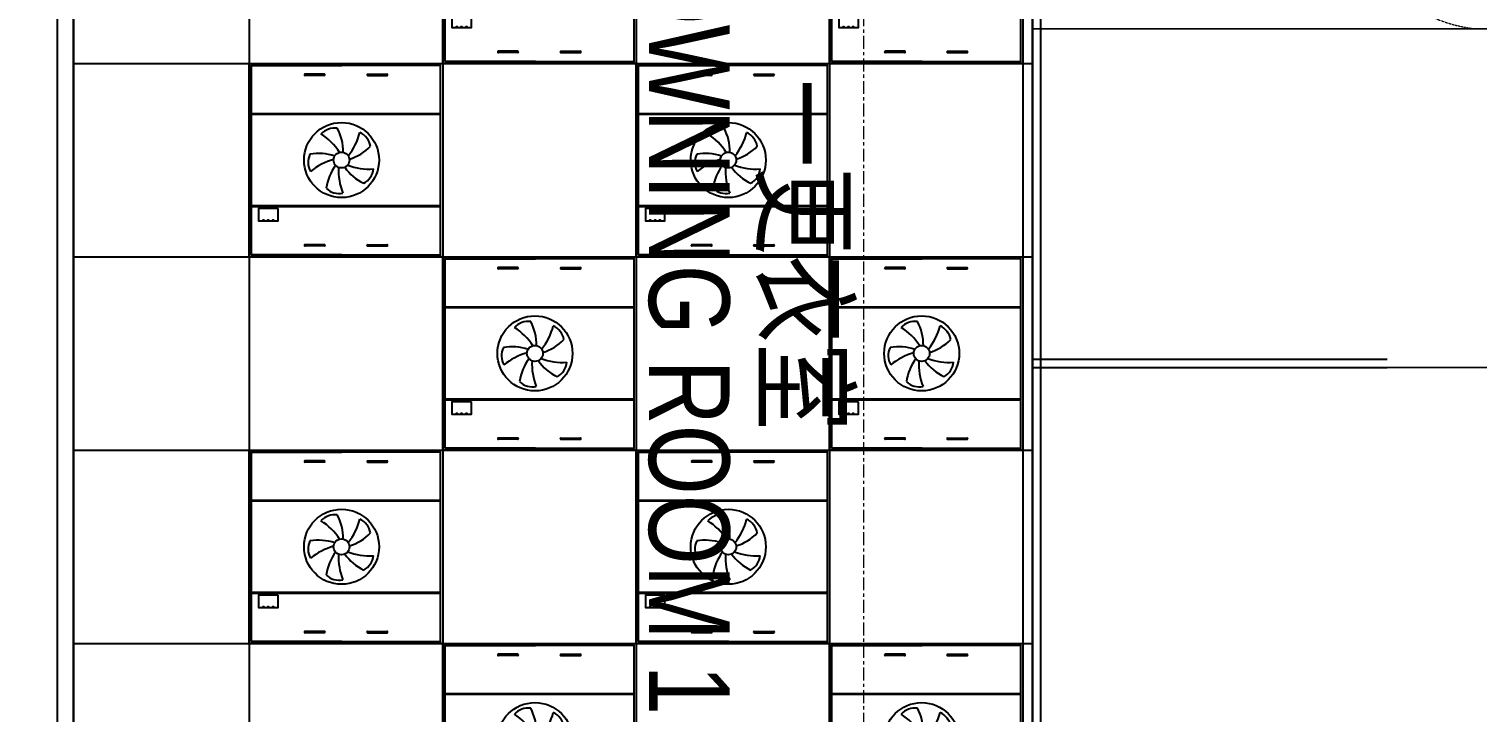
# Model space of a CAD drawing. Extents: x -15449 to 597104, y -1239737 to 53667.
# Drawn here: x 467237 to 476222, y -139125 to -134885 of the extents above; entities that cross this region are included whole.
import ezdxf

# ---------------------------------------------------------------- set-up
doc = ezdxf.new("R2010")
doc.units = 0
doc.header["$LTSCALE"] = 8
doc.linetypes.add('IDA - Grid Line', pattern=[3500, 2000, -500, 500, -500])
doc.linetypes.add('TCP2-C-L30-E-SWG-EQ$0$TCP2-C-L30-E-SWG-EQ$0$HIDDEN', pattern=[0.3, 0.2, -0.1])
doc.layers.get('0').update_dxf_attribs({"color": 1, "linetype": 'CONTINUOUS'})
for name, color, linetype in [('000_CTCI_CSA', 7, 'CONTINUOUS'), ('AC-DD', 3, 'CONTINUOUS'), ('Ceiling FL+3000', 6, 'CONTINUOUS')]:
    doc.layers.add(name, color=color, linetype=linetype)
doc.layers.add('A-_ANOTGRID_E', color=7, linetype='CONTINUOUS', lineweight=9)
doc.layers.add('Block - Cargo Lift_dwg', color=7, linetype='CONTINUOUS', lineweight=9, true_color=0x767676)
doc.styles.add('Site Area', font='arial.ttf', dxfattribs={"width": 0.8})

# ---------------------------------------------------------------- blocks, each defined once
blk = doc.blocks.new('column grid')
at = {"layer": 'A-_ANOTGRID_E', "color": 8, "linetype": 'IDA - Grid Line', "ltscale": 0.005, "true_color": 0x808080}
blk.add_line((-47404.4, 9427, 0), (-47404.4, -120414.2, 0), dxfattribs=at)
blk = doc.blocks.new('CTCI_Building Footprint and Grid')
at = {"color": 252}
blk.add_blockref('column grid', (1987651, -866033, 0), dxfattribs=at)
blk = doc.blocks.new('FFU-2000')
at = {"layer": 'AC-DD', "color": 6}
for p, q in [((0, 1175), (562.5, 1175)), ((0, 0), (0, 1175)), ((454.1, 1120.5), (333.4, 1120.5)), ((454.1, 1112.7), (333.4, 1112.7)), ((720.9, 1120.5), (841.6, 1120.5)), ((720.9, 1112.7), (841.6, 1112.7)), ((1175, 875), (0, 875)), ((1175, 870.1), (0, 870.1)), ((0, 305.1), (1175, 305.1)), ((0, 300), (1175, 300)), ((562.5, 0), (0, 0)), ((454.1, 62.3), (333.4, 62.3)), ((454.1, 54.5), (333.4, 54.5)), ((720.9, 62.3), (841.6, 62.3)), ((720.9, 54.5), (841.6, 54.5))]:
    blk.add_line(p, q, dxfattribs=at)
for points in [[(-12.5, 1187.5), (1187.5, 1187.5), (1187.5, -12.5), (-12.5, -12.5)], [(0, 0), (1175, 0), (1175, 1175), (0, 1175)], [(167, 287.8), (45.3, 287.8), (45.3, 209.7), (167, 209.7)]]:
    blk.add_lwpolyline(points, close=True, dxfattribs=at)
for centre, radius in [((559.9, 587.5), 232.8), ((559.9, 587.5), 49.2), ((75.2, 214.4), 2.87), ((105.2, 214.4), 2.87), ((135.2, 214.4), 2.87)]:
    blk.add_circle(centre, radius, dxfattribs=at)
for centre, radius, start, end in [((333.4, 1116.6), 3.92, 90, 270), ((454.1, 1116.6), 3.92, 270, 90), ((720.9, 1116.6), 3.92, 90, 270), ((841.6, 1116.6), 3.92, 270, 90), ((517.6, 671), 115.2, 82.07057, 137.70558), ((234.2, 432), 373.4, 32.94989, 57.9361), ((255.5, 637.4), 314.8, 359.67019, 27.96819), ((311.4, 849.2), 373.4, 320.94989, 345.9361), ((626.2, 653.5), 115.2, 10.07057, 65.70558), ((513.3, 892.5), 314.8, 287.67019, 315.96819), ((467.5, 573.1), 115.2, 154.07057, 209.70558), ((418.4, 313.4), 314.8, 71.67019, 99.96819), ((607.1, 229.7), 373.4, 104.94989, 129.9361), ((776.9, 368.2), 314.8, 143.67019, 171.96819), ((914.8, 521.8), 373.4, 176.94989, 201.9361), ((835.5, 726.1), 314.8, 215.67019, 243.96819), ((732.1, 904.7), 373.4, 248.94989, 273.9361), ((643.2, 544.8), 115.2, 298.07057, 353.70558), ((545.1, 495.1), 115.2, 226.07057, 281.70558), ((333.4, 58.4), 3.92, 90, 270), ((454.1, 58.4), 3.92, 270, 90), ((720.9, 58.4), 3.92, 90, 270), ((841.6, 58.4), 3.92, 270, 90)]:
    blk.add_arc(centre, radius, start, end, dxfattribs=at)

msp = doc.modelspace()

# ---------------------------------------------------------------- linework, layer by layer
at = {"layer": 'Block - Cargo Lift_dwg', "lineweight": -3}
for p, q in [((467413.5837, -140485.1854, 0), (467413.5804, -133435.2868, 0)), ((467513.5837, -140485.1853, 0), (467513.5804, -133435.2868, 0)), ((473463.6678, -133485.3554, 0), (473463.6678, -140484.9227, 0)), ((473513.6678, -133485.3554, 0), (473513.6678, -140484.9227, 0)), ((473463.6697, -136935.5, 0), (475663.7534, -136935.4988, 0)), ((473463.6697, -136985.5, 0), (475663.7535, -136985.4988, 0))]:
    msp.add_line(p, q, dxfattribs=at)
at = {"layer": 'Block - Cargo Lift_dwg', "color": 252, "ltscale": 0.1, "elevation": 0}
for points in [[(479764.1147, -134885.4988), (473463.6678, -134885.4988), (473463.67, -140485.2981), (464463.67, -140485.2981), (464463.6678, -121435.4167), (479764.1147, -121435.4167), (479764.1147, -134885.4988)], [(473463.6678, -136485.2703), (473463.6678, -140484.9227)]]:
    msp.add_lwpolyline(points, dxfattribs=at)
at = {"layer": 'Block - Cargo Lift_dwg', "elevation": 0}
msp.add_lwpolyline([(467513.817, -140385.1853), (467513.5837, -140385.1854), (467513.8404, -140435.307), (473463.6699, -140435.3047), (473463.6699, -133985.4987), (479713.53, -133985.4987), (479713.8371, -121485.4155), (464513.6667, -121485.4182), (464519.1323, -133435.3981), (467513.5804, -133435.2868), (467513.817, -140385.1853)], dxfattribs=at)
at = {"layer": 'Block - Cargo Lift_dwg', "color": 252, "elevation": 0}
for points in [[(467513.5816, -133435.3112), (467513.8422, -140484.9016), (464463.9273, -140484.9899), (464463.6667, -133435.3995)], [(473463.53, -134885.4988), (479763.9769, -134885.4988), (479763.9769, -136985.4988), (473463.53, -136985.4988)]]:
    msp.add_lwpolyline(points, close=True, dxfattribs=at)
at = {"layer": 'Block - Cargo Lift_dwg', "color": 252, "ltscale": 0.1, "elevation": 0}
msp.add_lwpolyline([(473463.53, -136985.4988), (479763.9769, -136985.4988), (479763.9769, -141035.3554), (473463.53, -141035.3554)], close=True, dxfattribs=at)
at = {"layer": 'Block - Cargo Lift_dwg', "linetype": 'TCP2-C-L30-E-SWG-EQ$0$TCP2-C-L30-E-SWG-EQ$0$HIDDEN'}
msp.add_arc((476310.3516, -133991.9952, 0), 897.8761, 182.77716355, 264.34317285, dxfattribs=at)
at = {"layer": 'Ceiling FL+3000'}
for p, q in [((468603.6598, -121485.4175, 0), (468603.6598, -140435.3065, 0)), ((469803.6598, -121485.4172, 0), (469803.6598, -140435.3061, 0)), ((471003.6598, -121485.417, 0), (471003.6598, -140435.3056, 0)), ((472203.6598, -121485.4168, 0), (472203.6598, -140435.3052, 0)), ((473403.6598, -121485.4166, 0), (473403.6598, -140435.3047, 0)), ((467513.6371, -135098.9972, 0), (473463.6699, -135098.9972, 0)), ((467513.6779, -136298.9972, 0), (473463.6699, -136298.9972, 0)), ((467513.7188, -137498.9972, 0), (473463.6699, -137498.9972, 0)), ((467513.7596, -138698.9972, 0), (473463.6699, -138698.9972, 0))]:
    msp.add_line(p, q, dxfattribs=at)
at = {"layer": 'Ceiling FL+3000', "lineweight": -3, "elevation": 0}
msp.add_lwpolyline([(467513.817, -140385.1853), (467513.5837, -140385.1854), (467513.8404, -140435.307), (473463.6699, -140435.3047), (473463.6699, -133985.4987), (479713.53, -133985.4987), (479713.8371, -121485.4155), (464513.6667, -121485.4182), (464519.1323, -133435.3981), (467513.5804, -133435.2868), (467513.817, -140385.1853)], dxfattribs=at)

# ---------------------------------------------------------------- block references
at = {"layer": '000_CTCI_CSA', "color": 2}
msp.add_blockref('CTCI_Building Footprint and Grid', (-1467832.5298, 816737), dxfattribs=at)
at = {"layer": 'AC-DD'}
for p in [(469816.1598, -135086.4972, 0), (472216.1598, -135086.4972, 0), (468616.1598, -136286.4972, 0), (471016.1598, -136286.4972, 0), (469816.1598, -137486.4972, 0), (472216.1598, -137486.4972, 0), (468616.1598, -138686.4972, 0), (471016.1598, -138686.4972, 0), (469816.1598, -139886.4972, 0), (472216.1598, -139886.4972, 0)]:
    msp.add_blockref('FFU-2000', p, dxfattribs=at)

# ---------------------------------------------------------------- texts
at = {"layer": 'Block - Cargo Lift_dwg', "color": 252, "style": 'Site Area', "width": 0.8}
for s, p in [('GOWNING ROOM 1', (471083.5266, -133989.6576)), ('一更衣室', (471799.5266, -135196.6576))]:
    msp.add_text(s, height=500, rotation=270, dxfattribs=at).set_placement(p)

doc.saveas('drawing.dxf')
